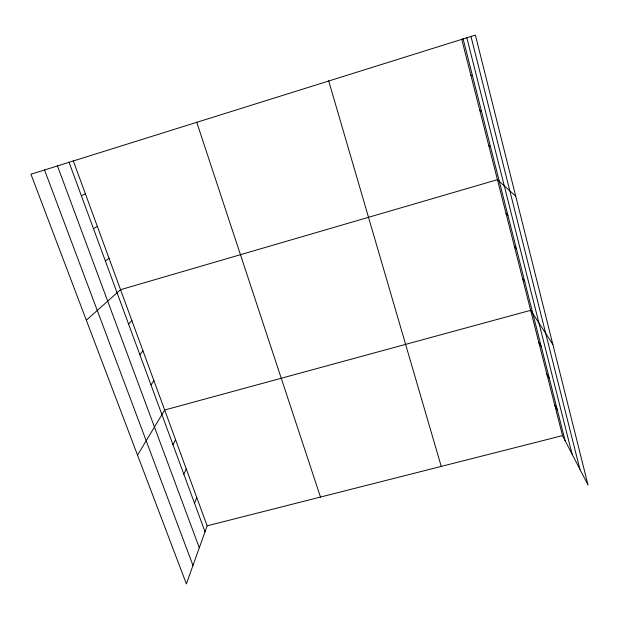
<?xml version="1.0" encoding="UTF-8"?>
<svg xmlns="http://www.w3.org/2000/svg" width="619" height="619" viewBox="0 0 619 619"><rect width="100%" height="100%" fill="white"/><g stroke="black" fill="none" stroke-linecap="round" stroke-linejoin="round"><path stroke-width="0.93" d="M73.274 160.778L207.141 525.833L186.389 583.91L30.95 174.233L475.377 35.09L588.05 485.033L562.509 435.614L461.712 39.152M194.513 503.232L196.788 497.606M183.828 474.193L186.265 468.9M172.964 444.659L175.556 439.707M137.534 455.151L164.669 410.01L530.653 310.312L552.813 344.326M150.982 384.941L153.914 380.693M139.879 354.757L142.981 350.88M128.574 324.047L131.862 320.549M86.335 320.209L120.55 289.7L497.436 179.68L515.712 196.169M105.377 261.001L109.037 258.316M93.469 228.635L97.33 226.376M81.344 195.681L85.407 193.863M207.141 525.833L562.509 435.614M470.897 75.27L472.39 75.41M479.911 110.724L481.528 111.389M488.755 145.519L490.488 146.695M505.971 213.222L507.913 215.358M514.343 246.169L516.393 248.753M522.568 278.519L524.719 281.544M538.832 342.477L541.168 346.346M546.863 374.077L549.293 378.341M554.756 405.12L557.27 409.77M44.522 169.916L192.981 565.457M57.42 165.815L199.303 547.776M68.995 162.139L205.021 531.775M196.687 122.136L320.48 497.057M328.666 80.81L441.239 466.401M463.082 38.742L565.108 440.643M466.803 37.643L572.118 454.214M470.974 36.405L579.902 469.264"/></g></svg>
